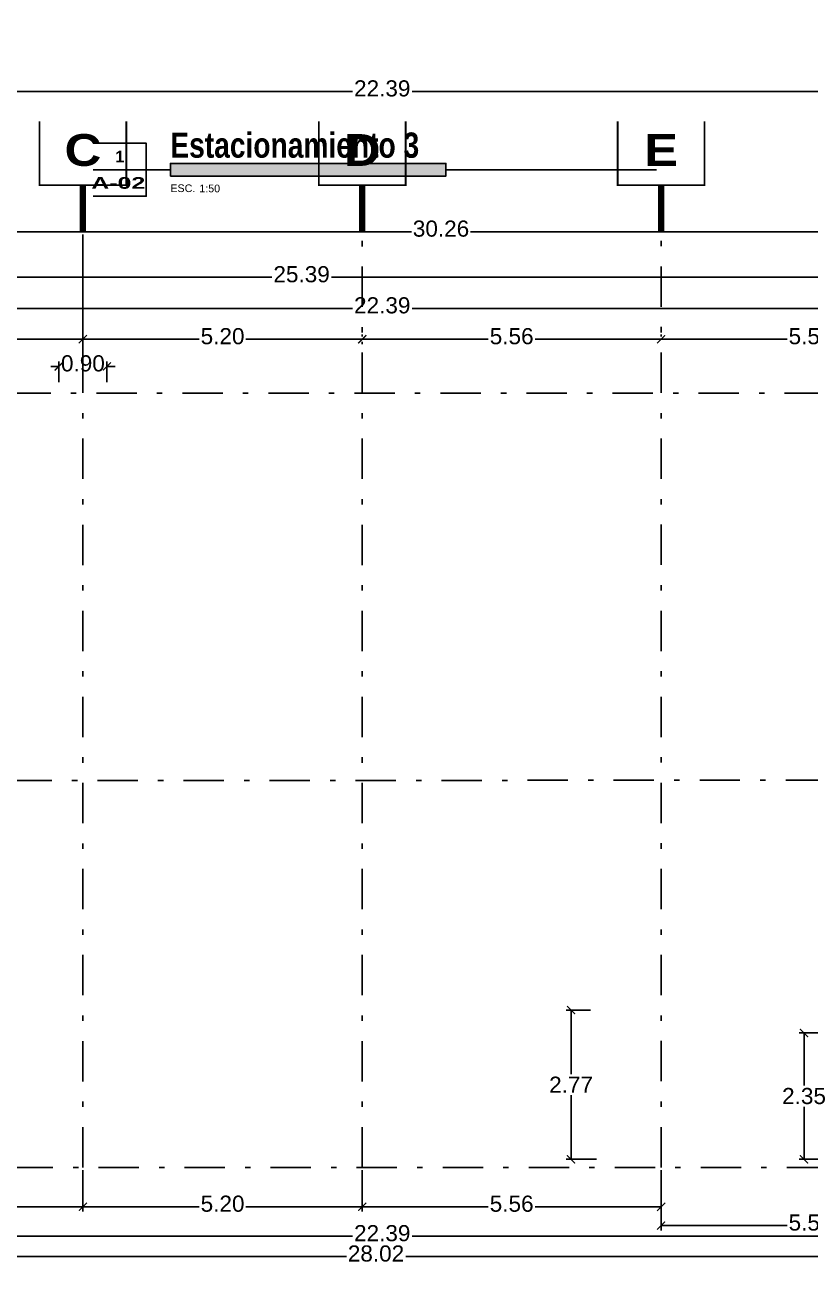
# Model space of a CAD drawing. Header units: millimetres. Extents: x -101 to 3415, y -52 to 1366.
# Drawn here: x 7.54 to 22.15, y -16.54 to 6.5 of the extents above; entities that cross this region are included whole.
import ezdxf
from ezdxf.enums import TextEntityAlignment as Align

# ---------------------------------------------------------------- set-up
doc = ezdxf.new("R2010")
doc.units = ezdxf.units.MM
doc.linetypes.add('XR EJES SUPERIORES$0$DASHDOT2', pattern=[0.5, 0.25, -0.125, 0, -0.125])
for name, color, linetype in [('00_ARQ', 8, 'Continuous'), ('XR EJES SUPERIORES$0$A-COTAS', 8, 'Continuous'), ('XR EJES SUPERIORES$0$A-EJES', 8, 'XR EJES SUPERIORES$0$DASHDOT2'), ('XR PB$0$A-COTA INTERNA', 7, 'Continuous')]:
    doc.layers.add(name, color=color, linetype=linetype)
doc.styles.add('prot4', font='swisseb.ttf', dxfattribs={"width": 0.56})
doc.styles.add('TÍTULO', font='arial.ttf', dxfattribs={"height": 0.19})
doc.styles.add('XR EJES SUPERIORES$0$protot1', font='')
doc.styles.add('XR EJES SUPERIORES$0$Standard', font='arial.ttf')
doc.styles.add('XR PB$0$Standard', font='arial.ttf')
doc.styles.add('XR SOTANO 2$0$ARIEL', font='arial.ttf')
doc.styles.get('XR EJES SUPERIORES$0$protot1').set_extended_font_data('Arial Black')
doc.dimstyles.new('XR EJES SUPERIORES$0$PAÑOS50', dxfattribs={"dimscale": 0.5, "dimtxt": 0.6, "dimasz": 0.3, "dimexe": 0.18, "dimexo": 0.1, "dimgap": 0.09, "dimtad": 0, "dimtih": 1, "dimtoh": 1, "dimzin": 0, "dimdsep": 46, "dimtxsty": 'XR EJES SUPERIORES$0$Standard', "dimblk": 'XR EJES SUPERIORES$0$_ArchTick', "dimcen": 0.09, "dimclrd": 256, "dimclre": 256, "dimclrt": 2, "dimadec": 0, "dimazin": 0, "dimtfac": 1, "dimtix": 1, "dimtmove": 2, "dimatfit": 3, "dimldrblk": 'XR EJES SUPERIORES$0$_ArchTick', "dimfxl": 0.18, "dimtvp": 0.18, "dimtolj": 1, "dimtzin": 0, "dimarcsym": 0})
doc.dimstyles.new('XR PB$0$PAÑOS50', dxfattribs={"dimscale": 0.5, "dimtxt": 0.6, "dimasz": 0.3, "dimexe": 0.18, "dimexo": 0.1, "dimgap": 0.09, "dimtad": 0, "dimtih": 1, "dimtoh": 1, "dimzin": 0, "dimdsep": 46, "dimtxsty": 'XR PB$0$Standard', "dimblk": 'XR PB$0$_ArchTick', "dimcen": 0.09, "dimclrd": 8, "dimclre": 8, "dimclrt": 2, "dimadec": 0, "dimazin": 0, "dimtfac": 1, "dimtix": 1, "dimtmove": 2, "dimatfit": 3, "dimldrblk": 'XR PB$0$_ArchTick', "dimfxl": 0.18, "dimtvp": 0.18, "dimtolj": 1, "dimtzin": 0, "dimarcsym": 0})

# ---------------------------------------------------------------- blocks, each defined once
blk = doc.blocks.new('XR EJES SUPERIORES$0$_ArchTick')
at = {"color": 0, "linetype": 'ByBlock', "const_width": 0.15}
blk.add_lwpolyline([(-0.5, -0.5), (0.5, 0.5)], dxfattribs=at)
blk = doc.blocks.new('*D92')
at = {"layer": 'Defpoints', "color": 0, "transparency": 16777216}
for p in [(3, -14.89), (25.387, -14.89), (25.387, -16.02)]:
    blk.add_point(p, dxfattribs=at)
at = {"layer": 'XR EJES SUPERIORES$0$A-COTAS', "lineweight": -2, "transparency": 16777216}
for p, q in [((3, -14.94), (3, -16.11)), ((25.387, -14.94), (25.387, -16.11)), ((3, -16.02), (13.639, -16.02)), ((25.387, -16.02), (14.747, -16.02))]:
    blk.add_line(p, q, dxfattribs=at)
at = {"layer": 'XR EJES SUPERIORES$0$A-COTAS', "lineweight": -2, "transparency": 16777216, "xscale": 0.15, "yscale": 0.15, "zscale": 0.15, "rotation": 180}
blk.add_blockref('XR EJES SUPERIORES$0$_ArchTick', (3, -16.02), dxfattribs=at)
at = {"layer": 'XR EJES SUPERIORES$0$A-COTAS', "lineweight": -2, "transparency": 16777216, "xscale": 0.15, "yscale": 0.15, "zscale": 0.15}
blk.add_blockref('XR EJES SUPERIORES$0$_ArchTick', (25.387, -16.02), dxfattribs=at)
at = {"layer": 'XR EJES SUPERIORES$0$A-COTAS', "color": 2, "transparency": 16777216, "insert": (14.193, -15.965), "char_height": 0.3, "attachment_point": 5, "style": 'XR EJES SUPERIORES$0$Standard'}
blk.add_mtext('\\A1;22.39', dxfattribs=at)
blk = doc.blocks.new('*D93')
at = {"layer": 'Defpoints', "color": 0, "transparency": 16777216}
for p in [(25.387, 5.264), (3, -0.193), (25.387, -0.193)]:
    blk.add_point(p, dxfattribs=at)
at = {"layer": 'XR EJES SUPERIORES$0$A-COTAS', "lineweight": -2, "transparency": 16777216}
for p, q in [((3, -0.143), (3, 5.354)), ((25.387, -0.143), (25.387, 5.354)), ((3, 5.264), (13.639, 5.264)), ((25.387, 5.264), (14.747, 5.264))]:
    blk.add_line(p, q, dxfattribs=at)
at = {"layer": 'XR EJES SUPERIORES$0$A-COTAS', "lineweight": -2, "transparency": 16777216, "xscale": 0.15, "yscale": 0.15, "zscale": 0.15, "rotation": 180}
blk.add_blockref('XR EJES SUPERIORES$0$_ArchTick', (3, 5.264), dxfattribs=at)
at = {"layer": 'XR EJES SUPERIORES$0$A-COTAS', "lineweight": -2, "transparency": 16777216, "xscale": 0.15, "yscale": 0.15, "zscale": 0.15}
blk.add_blockref('XR EJES SUPERIORES$0$_ArchTick', (25.387, 5.264), dxfattribs=at)
at = {"layer": 'XR EJES SUPERIORES$0$A-COTAS', "color": 2, "transparency": 16777216, "insert": (14.193, 5.319), "char_height": 0.3, "attachment_point": 5, "style": 'XR EJES SUPERIORES$0$Standard'}
blk.add_mtext('\\A1;22.39', dxfattribs=at)
blk = doc.blocks.new('XR EJES SUPERIORES$0$EJE_HOR')
at = {"color": 1, "linetype": 'Continuous', "const_width": 0.025}
blk.add_lwpolyline([(-0.616, 0.909), (-0.616, 0.005), (0.616, 0.005), (0.616, 0.909)], dxfattribs=at)
at = {"color": 2, "linetype": 'Continuous', "const_width": 0.09}
blk.add_lwpolyline([(0, 0), (0, -0.652)], dxfattribs=at)
at = {"color": 4, "style": 'XR EJES SUPERIORES$0$protot1', "oblique": 360}
blk.add_attdef('EJE', text='', height=0.45, dxfattribs=at).set_placement((0, 0.279), align=Align.CENTER)
blk = doc.blocks.new('*D95')
at = {"layer": 'Defpoints', "color": 0, "linetype": 'Continuous', "transparency": 16777216}
for p in [(13.821, 0.657), (13.821, 0.657), (19.38, 0.657)]:
    blk.add_point(p, dxfattribs=at)
at = {"layer": 'XR EJES SUPERIORES$0$A-COTAS', "linetype": 'Continuous', "lineweight": -2, "transparency": 16777216}
for p, q in [((13.821, 0.707), (13.821, 0.747)), ((19.38, 0.707), (19.38, 0.747)), ((13.821, 0.657), (16.166, 0.657)), ((19.38, 0.657), (17.035, 0.657))]:
    blk.add_line(p, q, dxfattribs=at)
at = {"layer": 'XR EJES SUPERIORES$0$A-COTAS', "linetype": 'Continuous', "lineweight": -2, "transparency": 16777216, "xscale": 0.15, "yscale": 0.15, "zscale": 0.15, "rotation": 180}
blk.add_blockref('XR EJES SUPERIORES$0$_ArchTick', (13.821, 0.657), dxfattribs=at)
at = {"layer": 'XR EJES SUPERIORES$0$A-COTAS', "linetype": 'Continuous', "lineweight": -2, "transparency": 16777216, "xscale": 0.15, "yscale": 0.15, "zscale": 0.15}
blk.add_blockref('XR EJES SUPERIORES$0$_ArchTick', (19.38, 0.657), dxfattribs=at)
at = {"layer": 'XR EJES SUPERIORES$0$A-COTAS', "color": 2, "linetype": 'Continuous', "transparency": 16777216, "insert": (16.6, 0.712), "char_height": 0.3, "attachment_point": 5, "style": 'XR EJES SUPERIORES$0$Standard'}
blk.add_mtext('\\A1;5.56', dxfattribs=at)
blk = doc.blocks.new('*D96')
at = {"layer": 'Defpoints', "color": 0, "linetype": 'Continuous', "transparency": 16777216}
for p in [(30.418, 2.657), (30.418, 1.638), (0.155, 1.571)]:
    blk.add_point(p, dxfattribs=at)
at = {"layer": 'XR EJES SUPERIORES$0$A-COTAS', "linetype": 'Continuous', "lineweight": -2, "transparency": 16777216}
for p, q in [((0.155, 1.621), (0.155, 2.747)), ((0.155, 2.657), (14.735, 2.657)), ((30.418, 2.657), (15.837, 2.657)), ((30.418, 1.688), (30.418, 2.747))]:
    blk.add_line(p, q, dxfattribs=at)
at = {"layer": 'XR EJES SUPERIORES$0$A-COTAS', "linetype": 'Continuous', "lineweight": -2, "transparency": 16777216, "xscale": 0.15, "yscale": 0.15, "zscale": 0.15, "rotation": 180}
blk.add_blockref('XR EJES SUPERIORES$0$_ArchTick', (0.155, 2.657), dxfattribs=at)
at = {"layer": 'XR EJES SUPERIORES$0$A-COTAS', "linetype": 'Continuous', "lineweight": -2, "transparency": 16777216, "xscale": 0.15, "yscale": 0.15, "zscale": 0.15}
blk.add_blockref('XR EJES SUPERIORES$0$_ArchTick', (30.418, 2.657), dxfattribs=at)
at = {"layer": 'XR EJES SUPERIORES$0$A-COTAS', "color": 2, "linetype": 'Continuous', "transparency": 16777216, "insert": (15.286, 2.712), "char_height": 0.3, "attachment_point": 5, "style": 'XR EJES SUPERIORES$0$Standard'}
blk.add_mtext('\\A1;30.26', dxfattribs=at)
blk = doc.blocks.new('*D101')
at = {"layer": 'Defpoints', "color": 0, "transparency": 16777216}
for p in [(8.625, 2.657), (8.625, 0.657), (13.821, 0.657)]:
    blk.add_point(p, dxfattribs=at)
at = {"layer": 'XR EJES SUPERIORES$0$A-COTAS', "lineweight": -2, "transparency": 16777216}
for p, q in [((8.625, 2.607), (8.625, 0.567)), ((8.625, 0.657), (10.789, 0.657)), ((13.821, 0.657), (11.657, 0.657)), ((13.821, 0.607), (13.821, 0.567))]:
    blk.add_line(p, q, dxfattribs=at)
at = {"layer": 'XR EJES SUPERIORES$0$A-COTAS', "lineweight": -2, "transparency": 16777216, "xscale": 0.15, "yscale": 0.15, "zscale": 0.15, "rotation": 180}
blk.add_blockref('XR EJES SUPERIORES$0$_ArchTick', (8.625, 0.657), dxfattribs=at)
at = {"layer": 'XR EJES SUPERIORES$0$A-COTAS', "lineweight": -2, "transparency": 16777216, "xscale": 0.15, "yscale": 0.15, "zscale": 0.15}
blk.add_blockref('XR EJES SUPERIORES$0$_ArchTick', (13.821, 0.657), dxfattribs=at)
at = {"layer": 'XR EJES SUPERIORES$0$A-COTAS', "color": 2, "transparency": 16777216, "insert": (11.223, 0.712), "char_height": 0.3, "attachment_point": 5, "style": 'XR EJES SUPERIORES$0$Standard'}
blk.add_mtext('\\A1;5.20', dxfattribs=at)
blk = doc.blocks.new('*D98')
at = {"layer": 'Defpoints', "color": 0, "transparency": 16777216}
for p in [(5.225, 0.657), (5.225, 0.657), (8.625, 0.185)]:
    blk.add_point(p, dxfattribs=at)
at = {"layer": 'XR EJES SUPERIORES$0$A-COTAS', "lineweight": -2, "transparency": 16777216}
for p, q in [((5.225, 0.707), (5.225, 0.747)), ((8.625, 0.235), (8.625, 0.747)), ((5.225, 0.657), (6.491, 0.657)), ((8.625, 0.657), (7.359, 0.657))]:
    blk.add_line(p, q, dxfattribs=at)
at = {"layer": 'XR EJES SUPERIORES$0$A-COTAS', "lineweight": -2, "transparency": 16777216, "xscale": 0.15, "yscale": 0.15, "zscale": 0.15, "rotation": 180}
blk.add_blockref('XR EJES SUPERIORES$0$_ArchTick', (5.225, 0.657), dxfattribs=at)
at = {"layer": 'XR EJES SUPERIORES$0$A-COTAS', "lineweight": -2, "transparency": 16777216, "xscale": 0.15, "yscale": 0.15, "zscale": 0.15}
blk.add_blockref('XR EJES SUPERIORES$0$_ArchTick', (8.625, 0.657), dxfattribs=at)
at = {"layer": 'XR EJES SUPERIORES$0$A-COTAS', "color": 2, "transparency": 16777216, "insert": (6.925, 0.712), "char_height": 0.3, "attachment_point": 5, "style": 'XR EJES SUPERIORES$0$Standard'}
blk.add_mtext('\\A1;3.40', dxfattribs=at)
blk = doc.blocks.new('*D99')
at = {"layer": 'Defpoints', "color": 0, "transparency": 16777216}
for p in [(19.38, 0.657), (19.38, 0.657), (24.938, 0.185)]:
    blk.add_point(p, dxfattribs=at)
at = {"layer": 'XR EJES SUPERIORES$0$A-COTAS', "lineweight": -2, "transparency": 16777216}
for p, q in [((19.38, 0.707), (19.38, 0.747)), ((24.938, 0.235), (24.938, 0.747)), ((19.38, 0.657), (21.725, 0.657)), ((24.938, 0.657), (22.594, 0.657))]:
    blk.add_line(p, q, dxfattribs=at)
at = {"layer": 'XR EJES SUPERIORES$0$A-COTAS', "lineweight": -2, "transparency": 16777216, "xscale": 0.15, "yscale": 0.15, "zscale": 0.15, "rotation": 180}
blk.add_blockref('XR EJES SUPERIORES$0$_ArchTick', (19.38, 0.657), dxfattribs=at)
at = {"layer": 'XR EJES SUPERIORES$0$A-COTAS', "lineweight": -2, "transparency": 16777216, "xscale": 0.15, "yscale": 0.15, "zscale": 0.15}
blk.add_blockref('XR EJES SUPERIORES$0$_ArchTick', (24.938, 0.657), dxfattribs=at)
at = {"layer": 'XR EJES SUPERIORES$0$A-COTAS', "color": 2, "transparency": 16777216, "insert": (22.159, 0.712), "char_height": 0.3, "attachment_point": 5, "style": 'XR EJES SUPERIORES$0$Standard'}
blk.add_mtext('\\A1;5.56', dxfattribs=at)
blk = doc.blocks.new('*D105')
at = {"layer": 'Defpoints', "color": 0, "transparency": 16777216}
for p in [(9.073, 0.152), (8.176, -0.193), (9.073, -0.193)]:
    blk.add_point(p, dxfattribs=at)
at = {"layer": 'XR EJES SUPERIORES$0$A-COTAS', "lineweight": -2, "transparency": 16777216}
for p, q in [((8.176, -0.143), (8.176, 0.242)), ((9.073, -0.143), (9.073, 0.242)), ((8.176, 0.152), (8.026, 0.152)), ((8.176, 0.152), (8.19, 0.152)), ((9.073, 0.152), (9.059, 0.152)), ((9.073, 0.152), (9.223, 0.152))]:
    blk.add_line(p, q, dxfattribs=at)
at = {"layer": 'XR EJES SUPERIORES$0$A-COTAS', "lineweight": -2, "transparency": 16777216, "xscale": 0.15, "yscale": 0.15, "zscale": 0.15}
blk.add_blockref('XR EJES SUPERIORES$0$_ArchTick', (8.176, 0.152), dxfattribs=at)
at = {"layer": 'XR EJES SUPERIORES$0$A-COTAS', "lineweight": -2, "transparency": 16777216, "xscale": 0.15, "yscale": 0.15, "zscale": 0.15, "rotation": 180}
blk.add_blockref('XR EJES SUPERIORES$0$_ArchTick', (9.073, 0.152), dxfattribs=at)
at = {"layer": 'XR EJES SUPERIORES$0$A-COTAS', "color": 2, "transparency": 16777216, "insert": (8.625, 0.207), "char_height": 0.3, "attachment_point": 5, "style": 'XR EJES SUPERIORES$0$Standard'}
blk.add_mtext('\\A1;0.90', dxfattribs=at)
blk = doc.blocks.new('XR PB$0$_ArchTick')
at = {"color": 0, "linetype": 'ByBlock', "const_width": 0.15}
blk.add_lwpolyline([(-0.5, -0.5), (0.5, 0.5)], dxfattribs=at)
blk = doc.blocks.new('*D107')
at = {"layer": 'Defpoints', "color": 0, "transparency": 16777216}
for p in [(18.116, -11.815), (17.705, -14.59), (18.225, -14.59)]:
    blk.add_point(p, dxfattribs=at)
at = {"layer": 'XR PB$0$A-COTA INTERNA', "color": 8, "lineweight": -2, "transparency": 16777216}
for p, q in [((18.066, -11.815), (17.615, -11.815)), ((17.705, -11.815), (17.705, -13.007)), ((17.705, -14.59), (17.705, -13.398)), ((18.175, -14.59), (17.615, -14.59))]:
    blk.add_line(p, q, dxfattribs=at)
at = {"layer": 'XR PB$0$A-COTA INTERNA', "color": 8, "lineweight": -2, "transparency": 16777216, "xscale": 0.15, "yscale": 0.15, "zscale": 0.15}
for p, rotation in [((17.705, -11.815), 90), ((17.705, -14.59), 270)]:
    blk.add_blockref('XR PB$0$_ArchTick', p, dxfattribs=dict(at, rotation=rotation))
at = {"layer": 'XR PB$0$A-COTA INTERNA', "color": 2, "transparency": 16777216, "insert": (17.705, -13.203), "char_height": 0.3, "attachment_point": 5, "style": 'XR PB$0$Standard'}
blk.add_mtext('\\A1;2.77', dxfattribs=at)
blk = doc.blocks.new('*D108')
at = {"layer": 'Defpoints', "color": 0, "transparency": 16777216}
for p in [(25.387, 1.231), (3, -0.493), (25.387, -0.493)]:
    blk.add_point(p, dxfattribs=at)
at = {"layer": 'XR PB$0$A-COTA INTERNA', "color": 8, "lineweight": -2, "transparency": 16777216}
for p, q in [((3, -0.443), (3, 1.321)), ((3, 1.231), (13.639, 1.231)), ((25.387, 1.231), (14.747, 1.231)), ((25.387, -0.443), (25.387, 1.321))]:
    blk.add_line(p, q, dxfattribs=at)
at = {"layer": 'XR PB$0$A-COTA INTERNA', "color": 8, "lineweight": -2, "transparency": 16777216, "xscale": 0.15, "yscale": 0.15, "zscale": 0.15, "rotation": 180}
blk.add_blockref('XR PB$0$_ArchTick', (3, 1.231), dxfattribs=at)
at = {"layer": 'XR PB$0$A-COTA INTERNA', "color": 8, "lineweight": -2, "transparency": 16777216, "xscale": 0.15, "yscale": 0.15, "zscale": 0.15}
blk.add_blockref('XR PB$0$_ArchTick', (25.387, 1.231), dxfattribs=at)
at = {"layer": 'XR PB$0$A-COTA INTERNA', "color": 2, "transparency": 16777216, "insert": (14.193, 1.286), "char_height": 0.3, "attachment_point": 5, "style": 'XR PB$0$Standard'}
blk.add_mtext('\\A1;22.39', dxfattribs=at)
blk = doc.blocks.new('*D112')
at = {"layer": 'Defpoints', "color": 0, "transparency": 16777216}
for p in [(23.035, -12.24), (22.038, -14.59), (23.035, -14.59)]:
    blk.add_point(p, dxfattribs=at)
at = {"layer": 'XR EJES SUPERIORES$0$A-COTAS', "lineweight": -2, "transparency": 16777216}
for p, q in [((22.985, -12.24), (21.948, -12.24)), ((22.038, -12.24), (22.038, -13.217)), ((22.038, -14.59), (22.038, -13.613)), ((22.985, -14.59), (21.948, -14.59))]:
    blk.add_line(p, q, dxfattribs=at)
at = {"layer": 'XR EJES SUPERIORES$0$A-COTAS', "lineweight": -2, "transparency": 16777216, "xscale": 0.15, "yscale": 0.15, "zscale": 0.15}
for p, rotation in [((22.038, -12.24), 90), ((22.038, -14.59), 270)]:
    blk.add_blockref('XR EJES SUPERIORES$0$_ArchTick', p, dxfattribs=dict(at, rotation=rotation))
at = {"layer": 'XR EJES SUPERIORES$0$A-COTAS', "color": 2, "transparency": 16777216, "insert": (22.038, -13.415), "char_height": 0.3, "attachment_point": 5, "style": 'XR EJES SUPERIORES$0$Standard'}
blk.add_mtext('\\A1;2.35', dxfattribs=at)
blk = doc.blocks.new('*D117')
at = {"layer": 'Defpoints', "color": 0, "transparency": 16777216}
for p in [(28.087, -14.89), (0.067, -16.02), (28.087, -16.399)]:
    blk.add_point(p, dxfattribs=at)
at = {"layer": 'XR EJES SUPERIORES$0$A-COTAS', "lineweight": -2, "transparency": 16777216}
for p, q in [((28.087, -14.94), (28.087, -16.489)), ((0.067, -16.07), (0.067, -16.489)), ((0.067, -16.399), (13.525, -16.399)), ((28.087, -16.399), (14.629, -16.399))]:
    blk.add_line(p, q, dxfattribs=at)
at = {"layer": 'XR EJES SUPERIORES$0$A-COTAS', "lineweight": -2, "transparency": 16777216, "xscale": 0.15, "yscale": 0.15, "zscale": 0.15, "rotation": 180}
blk.add_blockref('XR EJES SUPERIORES$0$_ArchTick', (0.067, -16.399), dxfattribs=at)
at = {"layer": 'XR EJES SUPERIORES$0$A-COTAS', "lineweight": -2, "transparency": 16777216, "xscale": 0.15, "yscale": 0.15, "zscale": 0.15}
blk.add_blockref('XR EJES SUPERIORES$0$_ArchTick', (28.087, -16.399), dxfattribs=at)
at = {"layer": 'XR EJES SUPERIORES$0$A-COTAS', "color": 2, "transparency": 16777216, "insert": (14.077, -16.343), "char_height": 0.3, "attachment_point": 5, "style": 'XR EJES SUPERIORES$0$Standard'}
blk.add_mtext('\\A1;28.02', dxfattribs=at)
blk = doc.blocks.new('*D119')
at = {"layer": 'Defpoints', "color": 0, "transparency": 16777216}
for p in [(5.225, -14.741), (8.625, -14.741), (8.625, -15.472)]:
    blk.add_point(p, dxfattribs=at)
at = {"layer": 'XR EJES SUPERIORES$0$A-COTAS', "lineweight": -2, "transparency": 16777216}
for p, q in [((5.225, -14.791), (5.225, -15.562)), ((8.625, -14.791), (8.625, -15.562)), ((5.225, -15.472), (6.491, -15.472)), ((8.625, -15.472), (7.359, -15.472))]:
    blk.add_line(p, q, dxfattribs=at)
at = {"layer": 'XR EJES SUPERIORES$0$A-COTAS', "lineweight": -2, "transparency": 16777216, "xscale": 0.15, "yscale": 0.15, "zscale": 0.15, "rotation": 180}
blk.add_blockref('XR EJES SUPERIORES$0$_ArchTick', (5.225, -15.472), dxfattribs=at)
at = {"layer": 'XR EJES SUPERIORES$0$A-COTAS', "lineweight": -2, "transparency": 16777216, "xscale": 0.15, "yscale": 0.15, "zscale": 0.15}
blk.add_blockref('XR EJES SUPERIORES$0$_ArchTick', (8.625, -15.472), dxfattribs=at)
at = {"layer": 'XR EJES SUPERIORES$0$A-COTAS', "color": 2, "transparency": 16777216, "insert": (6.925, -15.417), "char_height": 0.3, "attachment_point": 5, "style": 'XR EJES SUPERIORES$0$Standard'}
blk.add_mtext('\\A1;3.40', dxfattribs=at)
blk = doc.blocks.new('*D120')
at = {"layer": 'Defpoints', "color": 0, "transparency": 16777216}
for p in [(8.625, -14.741), (13.821, -14.741), (13.821, -15.472)]:
    blk.add_point(p, dxfattribs=at)
at = {"layer": 'XR EJES SUPERIORES$0$A-COTAS', "lineweight": -2, "transparency": 16777216}
for p, q in [((8.625, -14.791), (8.625, -15.562)), ((13.821, -14.791), (13.821, -15.562)), ((8.625, -15.472), (10.789, -15.472)), ((13.821, -15.472), (11.657, -15.472))]:
    blk.add_line(p, q, dxfattribs=at)
at = {"layer": 'XR EJES SUPERIORES$0$A-COTAS', "lineweight": -2, "transparency": 16777216, "xscale": 0.15, "yscale": 0.15, "zscale": 0.15, "rotation": 180}
blk.add_blockref('XR EJES SUPERIORES$0$_ArchTick', (8.625, -15.472), dxfattribs=at)
at = {"layer": 'XR EJES SUPERIORES$0$A-COTAS', "lineweight": -2, "transparency": 16777216, "xscale": 0.15, "yscale": 0.15, "zscale": 0.15}
blk.add_blockref('XR EJES SUPERIORES$0$_ArchTick', (13.821, -15.472), dxfattribs=at)
at = {"layer": 'XR EJES SUPERIORES$0$A-COTAS', "color": 2, "transparency": 16777216, "insert": (11.223, -15.417), "char_height": 0.3, "attachment_point": 5, "style": 'XR EJES SUPERIORES$0$Standard'}
blk.add_mtext('\\A1;5.20', dxfattribs=at)
blk = doc.blocks.new('*D121')
at = {"layer": 'Defpoints', "color": 0, "transparency": 16777216}
for p in [(13.821, -14.741), (19.38, -14.74), (19.38, -15.472)]:
    blk.add_point(p, dxfattribs=at)
at = {"layer": 'XR EJES SUPERIORES$0$A-COTAS', "lineweight": -2, "transparency": 16777216}
for p, q in [((13.821, -14.791), (13.821, -15.562)), ((19.38, -14.79), (19.38, -15.562)), ((13.821, -15.472), (16.166, -15.472)), ((19.38, -15.472), (17.035, -15.472))]:
    blk.add_line(p, q, dxfattribs=at)
at = {"layer": 'XR EJES SUPERIORES$0$A-COTAS', "lineweight": -2, "transparency": 16777216, "xscale": 0.15, "yscale": 0.15, "zscale": 0.15, "rotation": 180}
blk.add_blockref('XR EJES SUPERIORES$0$_ArchTick', (13.821, -15.472), dxfattribs=at)
at = {"layer": 'XR EJES SUPERIORES$0$A-COTAS', "lineweight": -2, "transparency": 16777216, "xscale": 0.15, "yscale": 0.15, "zscale": 0.15}
blk.add_blockref('XR EJES SUPERIORES$0$_ArchTick', (19.38, -15.472), dxfattribs=at)
at = {"layer": 'XR EJES SUPERIORES$0$A-COTAS', "color": 2, "transparency": 16777216, "insert": (16.6, -15.417), "char_height": 0.3, "attachment_point": 5, "style": 'XR EJES SUPERIORES$0$Standard'}
blk.add_mtext('\\A1;5.56', dxfattribs=at)
blk = doc.blocks.new('*D122')
at = {"layer": 'Defpoints', "color": 0, "transparency": 16777216}
for p in [(19.38, -14.74), (24.938, -14.74), (24.938, -15.822)]:
    blk.add_point(p, dxfattribs=at)
at = {"layer": 'XR EJES SUPERIORES$0$A-COTAS', "lineweight": -2, "transparency": 16777216}
for p, q in [((19.38, -14.79), (19.38, -15.912)), ((24.938, -14.79), (24.938, -15.912)), ((19.38, -15.822), (21.725, -15.822)), ((24.938, -15.822), (22.594, -15.822))]:
    blk.add_line(p, q, dxfattribs=at)
at = {"layer": 'XR EJES SUPERIORES$0$A-COTAS', "lineweight": -2, "transparency": 16777216, "xscale": 0.15, "yscale": 0.15, "zscale": 0.15, "rotation": 180}
blk.add_blockref('XR EJES SUPERIORES$0$_ArchTick', (19.38, -15.822), dxfattribs=at)
at = {"layer": 'XR EJES SUPERIORES$0$A-COTAS', "lineweight": -2, "transparency": 16777216, "xscale": 0.15, "yscale": 0.15, "zscale": 0.15}
blk.add_blockref('XR EJES SUPERIORES$0$_ArchTick', (24.938, -15.822), dxfattribs=at)
at = {"layer": 'XR EJES SUPERIORES$0$A-COTAS', "color": 2, "transparency": 16777216, "insert": (22.159, -15.767), "char_height": 0.3, "attachment_point": 5, "style": 'XR EJES SUPERIORES$0$Standard'}
blk.add_mtext('\\A1;5.56', dxfattribs=at)
blk = doc.blocks.new('*D125')
at = {"layer": 'Defpoints', "color": 0, "linetype": 'Continuous', "transparency": 16777216}
for p in [(0, 1.809), (0, -0.193), (25.387, -0.193)]:
    blk.add_point(p, dxfattribs=at)
at = {"layer": 'XR EJES SUPERIORES$0$A-COTAS', "linetype": 'Continuous', "lineweight": -2, "transparency": 16777216}
for p, q in [((0, -0.143), (0, 1.899)), ((25.387, -0.143), (25.387, 1.899)), ((0, 1.809), (12.139, 1.809)), ((25.387, 1.809), (13.247, 1.809))]:
    blk.add_line(p, q, dxfattribs=at)
at = {"layer": 'XR EJES SUPERIORES$0$A-COTAS', "linetype": 'Continuous', "lineweight": -2, "transparency": 16777216, "xscale": 0.15, "yscale": 0.15, "zscale": 0.15, "rotation": 180}
blk.add_blockref('XR EJES SUPERIORES$0$_ArchTick', (0, 1.809), dxfattribs=at)
at = {"layer": 'XR EJES SUPERIORES$0$A-COTAS', "linetype": 'Continuous', "lineweight": -2, "transparency": 16777216, "xscale": 0.15, "yscale": 0.15, "zscale": 0.15}
blk.add_blockref('XR EJES SUPERIORES$0$_ArchTick', (25.387, 1.809), dxfattribs=at)
at = {"layer": 'XR EJES SUPERIORES$0$A-COTAS', "color": 2, "linetype": 'Continuous', "transparency": 16777216, "insert": (12.693, 1.864), "char_height": 0.3, "attachment_point": 5, "style": 'XR EJES SUPERIORES$0$Standard'}
blk.add_mtext('\\A1;25.39', dxfattribs=at)
blk = doc.blocks.new('TÍTULO PLANO')
blk.add_hatch(color=256).paths.add_polyline_path([(1.912, -0.158), (8.747, -0.158), (8.747, 0.158), (1.912, 0.158)])
for p, q in [((1.912, 0), (0, 0)), ((8.747, 0), (13.969, 0))]:
    blk.add_line(p, q)
blk.add_lwpolyline([(0, 0.658), (1.315, 0.658), (1.315, -0.658), (0, -0.658)])
blk.add_lwpolyline([(1.912, -0.158), (8.747, -0.158), (8.747, 0.158), (1.912, 0.158)], close=True)
at = {"style": 'TÍTULO'}
blk.add_text('ESC.', height=0.19, dxfattribs=at).set_placement((1.912, -0.553))
at = {"style": 'prot4', "width": 0.8}
blk.add_attdef('NOMBRE', (1.912, 0.299), '', height=0.45, dxfattribs=at)
at = {"style": 'prot4'}
blk.add_attdef('NUMERO', text='', height=0.289, dxfattribs=at).set_placement((0.658, 0.326), align=Align.MIDDLE_CENTER)
at = {"style": 'prot4', "width": 1.227796}
blk.add_attdef('CLAVE', text='', height=0.289, dxfattribs=at).set_placement((-0.048, -0.472), (1.289, -0.472), align=Align.FIT)
at = {"style": 'TÍTULO'}
blk.add_attdef('ESCALA', (2.63, -0.558), '', height=0.19, dxfattribs=at)
blk = doc.blocks.new('XR SOTANO 2$0$NC')
at = {"layer": '00_ARQ'}
h = blk.add_hatch(color=256, dxfattribs=at)
edge = h.paths.add_edge_path()
edge.add_arc((-335.59, 140.726), 0.3, 0, 360)
edge = h.paths.add_edge_path(flags=16)
edge.add_arc((-335.59, 140.726), 0.26, 0, 360)
for radius in [0.3, 0.26]:
    blk.add_circle((-335.59, 140.726), radius, dxfattribs=at)
blk = doc.blocks.new('XR SOTANO 2$0$Tope_Cajon')
for p, q in [((1271.064, 46.957), (1271.015, 47.003)), ((1271.064, 46.898), (1271.015, 46.853)), ((1271.565, 46.957), (1271.615, 47.003)), ((1271.565, 46.898), (1271.615, 46.853))]:
    blk.add_line(p, q)
for points in [[(1271.615, 46.853), (1271.015, 46.853), (1271.015, 47.003), (1271.615, 47.003)], [(1271.565, 46.898), (1271.064, 46.898), (1271.064, 46.957), (1271.565, 46.957)]]:
    blk.add_lwpolyline(points, close=True)
for centre in [(1271.143, 46.928), (1271.458, 46.928)]:
    blk.add_circle(centre, 0.0178)
blk = doc.blocks.new('XR SOTANO 2$0$Cajon_Grande')
at = {"layer": '00_ARQ', "ltscale": 2}
h = blk.add_hatch(color=256, dxfattribs=at)
h.paths.add_polyline_path([(-36.9, 47.459), (-34.5, 47.459), (-34.5, 42.459), (-36.9, 42.459)])
h.paths.add_polyline_path([(-36.85, 47.409), (-34.55, 47.409), (-34.55, 42.509), (-36.85, 42.509)], flags=16)
at = {"layer": '00_ARQ'}
for points in [[(-36.9, 47.459), (-34.5, 47.459), (-34.5, 42.459), (-36.9, 42.459)], [(-36.9, 47.459), (-34.5, 47.459), (-34.5, 42.459), (-36.9, 42.459)], [(-36.85, 47.409), (-34.55, 47.409), (-34.55, 42.509), (-36.85, 42.509)]]:
    blk.add_lwpolyline(points, close=True, dxfattribs=at)
blk.add_lwpolyline([(-36.9, 42.459), (-35.7, 47.459), (-34.5, 42.459)], dxfattribs=at)
for p in [(-1307.614, -0.144), (-1306.414, -0.144)]:
    blk.add_blockref('XR SOTANO 2$0$Tope_Cajon', p, dxfattribs=at)
at = {"layer": '00_ARQ', "rotation": 270}
blk.add_blockref('XR SOTANO 2$0$NC', (-176.426, -292.232), dxfattribs=at)
at = {"layer": '00_ARQ', "insert": (-35.7, 42.659), "char_height": 0.25, "width": 2.3, "attachment_point": 5, "style": 'XR SOTANO 2$0$ARIEL'}
blk.add_mtext('GR', dxfattribs=at)

msp = doc.modelspace()

# ---------------------------------------------------------------- linework, layer by layer
at = {"layer": 'XR EJES SUPERIORES$0$A-EJES', "color": 251, "linetype": 'XR EJES SUPERIORES$0$DASHDOT2', "ltscale": 3}
for p, q in [((8.625, -14.741), (8.625, 2.657)), ((13.821, -14.741), (13.821, 2.657)), ((19.38, -14.74), (19.38, 2.657)), ((30.426, -0.343), (-2.851, -0.344)), ((30.447, -7.541), (-2.865, -7.548)), ((30.467, -14.74), (-2.88, -14.741))]:
    msp.add_line(p, q, dxfattribs=at)

# ---------------------------------------------------------------- block references
at = {"layer": '00_ARQ', "rotation": 90}
for p in [(55.902, 55.111, -1.086), (55.902, 52.711, -1.086), (55.902, 50.311, -1.086), (55.902, 47.911, -1.086), (55.902, 45.511, -1.086)]:
    msp.add_blockref('XR SOTANO 2$0$Cajon_Grande', p, dxfattribs=at)
at = {"layer": '00_ARQ'}
ref = msp.add_blockref('TÍTULO PLANO', (8.818, 3.808, -1.086), dxfattribs=dict(at, xscale=0.7500000000000001, yscale=0.7500000000000001, zscale=0.7500000000000001))
ref.add_attrib('ESCALA', '1:50', (10.79, 3.389, -1.086), dxfattribs={"layer": '0', "height": 0.1425, "style": 'TÍTULO'})
ref.add_attrib('NOMBRE', 'Estacionamiento 3', (10.252, 4.032, -1.086), dxfattribs={"layer": '0', "height": 0.46875, "style": 'prot4', "width": 0.8})
ref.add_attrib('CLAVE', 'A-02', dxfattribs={"layer": '0', "height": 0.217, "style": 'prot4', "width": 1.227796}).set_placement((8.781, 3.454, -1.086), (9.785, 3.454, -1.086), align=Align.FIT)
ref.add_attrib('NUMERO', '1', dxfattribs={"layer": '0', "height": 0.217, "style": 'prot4'}).set_placement((9.311, 4.052, -1.086), align=Align.MIDDLE_CENTER)
at = {"layer": 'XR EJES SUPERIORES$0$A-EJES'}
ref = msp.add_blockref('XR EJES SUPERIORES$0$EJE_HOR', (8.625, 3.513), dxfattribs=dict(at, xscale=1.3125, yscale=1.3125, zscale=1.3125))
ref.add_attrib('EJE', 'C', dxfattribs={"layer": '0', "color": 4, "height": 0.591, "style": 'XR EJES SUPERIORES$0$protot1'}).set_placement((8.625, 3.88), align=Align.CENTER)
ref = msp.add_blockref('XR EJES SUPERIORES$0$EJE_HOR', (13.821, 3.513), dxfattribs=dict(at, xscale=1.3125, yscale=1.3125, zscale=1.3125))
ref.add_attrib('EJE', 'D', dxfattribs={"layer": '0', "color": 4, "height": 0.591, "style": 'XR EJES SUPERIORES$0$protot1'}).set_placement((13.821, 3.88), align=Align.CENTER)
ref = msp.add_blockref('XR EJES SUPERIORES$0$EJE_HOR', (19.38, 3.513), dxfattribs=dict(at, xscale=1.3125, yscale=1.3125, zscale=1.3125))
ref.add_attrib('EJE', 'E', dxfattribs={"layer": '0', "color": 4, "height": 0.591, "style": 'XR EJES SUPERIORES$0$protot1'}).set_placement((19.38, 3.88), align=Align.CENTER)

# ---------------------------------------------------------------- dimensions: what is measured, and where the dimension line sits
at = {"layer": 'XR EJES SUPERIORES$0$A-COTAS'}
for base, p1, p2, picture, middle in [((25.387, 5.264), (3, -0.193), (25.387, -0.193), '*D93', (14.193, 5.319)), ((8.625, 0.657), (13.821, 0.657), (8.625, 2.657), '*D101', (11.223, 0.712)), ((5.225, 0.657), (8.625, 0.185), (5.225, 0.657), '*D98', (6.925, 0.712)), ((19.38, 0.657), (24.938, 0.185), (19.38, 0.657), '*D99', (22.159, 0.712)), ((9.073, 0.152), (8.176, -0.193), (9.073, -0.193), '*D105', (8.625, 0.207)), ((8.625, -15.472), (5.225, -14.741), (8.625, -14.741), '*D119', (6.925, -15.417)), ((13.821, -15.472), (8.625, -14.741), (13.821, -14.741), '*D120', (11.223, -15.417)), ((19.38, -15.472), (13.821, -14.741), (19.38, -14.74), '*D121', (16.6, -15.417)), ((24.938, -15.822), (19.38, -14.74), (24.938, -14.74), '*D122', (22.159, -15.767)), ((28.087, -16.399), (0.067, -16.02), (28.087, -14.89), '*D117', (14.077, -16.343)), ((25.387, -16.02), (3, -14.89), (25.387, -14.89), '*D92', (14.193, -15.965))]:
    dim = msp.add_linear_dim(base=base, p1=p1, p2=p2, dimstyle='XR EJES SUPERIORES$0$PAÑOS50', dxfattribs=at)
    dim.commit()
    dim.dimension.update_dxf_attribs({"geometry": picture, "text_midpoint": middle})
at = {"layer": 'XR EJES SUPERIORES$0$A-COTAS', "linetype": 'Continuous'}
for base, p1, p2, picture, middle in [((30.418, 2.657), (0.155, 1.571), (30.418, 1.638), '*D96', (15.286, 2.712)), ((0, 1.809), (25.387, -0.193), (0, -0.193), '*D125', (12.693, 1.864)), ((13.821, 0.657), (19.38, 0.657), (13.821, 0.657), '*D95', (16.6, 0.712))]:
    dim = msp.add_linear_dim(base=base, p1=p1, p2=p2, dimstyle='XR EJES SUPERIORES$0$PAÑOS50', dxfattribs=at)
    dim.commit()
    dim.dimension.update_dxf_attribs({"geometry": picture, "text_midpoint": middle})
at = {"layer": 'XR EJES SUPERIORES$0$A-COTAS'}
dim = msp.add_linear_dim(base=(22.038, -14.59), p1=(23.035, -12.24), p2=(23.035, -14.59), angle=90, dimstyle='XR EJES SUPERIORES$0$PAÑOS50', dxfattribs=at)
dim.commit()
dim.dimension.update_dxf_attribs({"geometry": '*D112', "text_midpoint": (22.038, -13.415)})
at = {"layer": 'XR PB$0$A-COTA INTERNA'}
dim = msp.add_linear_dim(base=(25.387, 1.231), p1=(3, -0.493), p2=(25.387, -0.493), dimstyle='XR PB$0$PAÑOS50', override={"dimfxl": 0.09}, dxfattribs=at)
dim.commit()
dim.dimension.update_dxf_attribs({"geometry": '*D108', "text_midpoint": (14.193, 1.286)})
dim = msp.add_linear_dim(base=(17.705, -14.59), p1=(18.1156, -11.8152), p2=(18.2252, -14.59), angle=270, dimstyle='XR PB$0$PAÑOS50', dxfattribs=at)
dim.commit()
dim.dimension.update_dxf_attribs({"geometry": '*D107', "text_midpoint": (17.705, -13.2026)})

doc.saveas('drawing.dxf')
